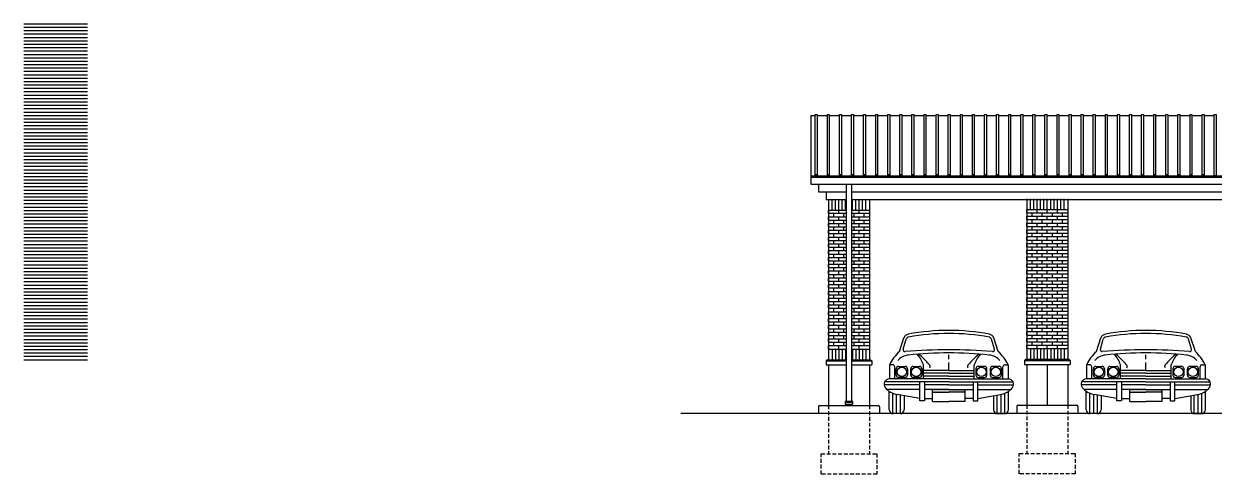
# Model space of a CAD drawing. Header units: inches. Extents: x -396 to 6197, y 197 to 563.
# Drawn here: x -396 to 539, y 197 to 551 of the extents above; entities that cross this region are included whole.
import ezdxf

# ---------------------------------------------------------------- set-up
doc = ezdxf.new("R2010")
doc.units = ezdxf.units.IN
doc.header["$LTSCALE"] = 24
doc.header["$MEASUREMENT"] = 0
doc.linetypes.add('HIDDEN2', pattern=[0.1875, 0.125, -0.0625])
for name, color, linetype in [('A-AUTO', 252, 'Continuous'), ('A-LINE_01', 1, 'Continuous'), ('A-LINE_02', 2, 'Continuous'), ('A-LINE_06', 6, 'Continuous'), ('A-LINE_08', 8, 'Continuous'), ('A-PATT BRCK', 252, 'Continuous'), ('A-PATT ROOF', 252, 'Continuous')]:
    doc.layers.add(name, color=color, linetype=linetype)

# ---------------------------------------------------------------- blocks, each defined once
blk = doc.blocks.new('4DOOR15F')
at = {"linetype": 'Continuous'}
for p, q in [((-28.06, 35.28), (-25.46, 42.9)), ((-25.8, 36.52), (-24.15, 42.29)), ((25.8, 36.52), (24.15, 42.29)), ((28.06, 35.28), (25.46, 42.9)), ((-31.88, 27.69), (-33.65, 27.69)), ((-33.65, 27.69), (-33.65, 19.66)), ((-14.41, 19.66), (-14.41, 27.69)), ((0, 30.93), (0, 33.35)), ((0, 24.53), (0, 29.08)), ((14.41, 19.66), (14.41, 27.69)), ((31.88, 27.69), (33.65, 27.69)), ((33.65, 27.69), (33.65, 19.66)), ((-30.71, 19.66), (-30.71, 26.53)), ((-29.78, 21.87), (-29.78, 25.49)), ((-28.45, 26.82), (-24.83, 26.82)), ((-24.83, 20.53), (-28.45, 20.53)), ((-23.49, 25.49), (-23.49, 21.87)), ((-21.63, 21.87), (-21.63, 25.49)), ((-20.29, 26.82), (-16.67, 26.82)), ((-16.67, 20.53), (-20.29, 20.53)), ((-15.34, 25.49), (-15.34, 21.87)), ((0, 24.53), (-14.41, 24.53)), ((0, 22.91), (-14.41, 22.91)), ((0, 21.28), (-14.41, 21.28)), ((0, 24.53), (14.41, 24.53)), ((0, 22.91), (14.41, 22.91)), ((0, 21.28), (14.41, 21.28)), ((15.34, 25.49), (15.34, 21.87)), ((20.29, 26.82), (16.67, 26.82)), ((16.67, 20.53), (20.29, 20.53)), ((21.63, 21.87), (21.63, 25.49)), ((23.49, 25.49), (23.49, 21.87)), ((28.45, 26.82), (24.83, 26.82)), ((24.83, 20.53), (28.45, 20.53)), ((29.78, 21.87), (29.78, 25.49)), ((30.71, 19.66), (30.71, 26.53)), ((-16.47, 16.41), (-36.72, 16.41)), ((0, 18.04), (-36.43, 18.04)), ((-16.47, 13.69), (-34.99, 13.69)), ((0, 19.66), (-33.81, 19.66)), ((-16.47, 7.23), (-16.47, 18.04)), ((-13.85, 18.04), (-13.85, 7.23)), ((0, 16.41), (-13.85, 16.41)), ((0, 13.69), (-13.85, 13.69)), ((-9.18, 6.97), (-9.18, 13.69)), ((0, 19.66), (33.81, 19.66)), ((0, 18.04), (36.43, 18.04)), ((0, 16.41), (13.85, 16.41)), ((0, 13.69), (13.85, 13.69)), ((9.18, 6.97), (9.18, 13.69)), ((13.85, 18.04), (13.85, 7.23)), ((16.47, 7.23), (16.47, 18.04)), ((16.47, 16.41), (36.72, 16.41)), ((16.47, 13.69), (34.99, 13.69)), ((-33.78, 2.24), (-33.78, 12.71)), ((-31.73, 0), (-31.73, 11.57)), ((-29.59, 0), (-29.59, 10.91)), ((-16.47, 8.61), (-29.33, 10.86)), ((-27.45, 0), (-27.45, 10.53)), ((-25.41, 10.18), (-25.41, 2.24)), ((-13.85, 7.23), (-16.47, 7.23)), ((-13.85, 8.61), (-9.18, 8.61)), ((-9.18, 12.12), (0, 12.12)), ((-9.18, 6.97), (0, 6.97)), ((9.18, 12.12), (0, 12.12)), ((9.18, 6.97), (0, 6.97)), ((13.85, 8.61), (9.18, 8.61)), ((13.85, 7.23), (16.47, 7.23)), ((16.47, 8.61), (29.33, 10.86)), ((25.41, 10.18), (25.41, 2.24)), ((27.45, 0), (27.45, 10.53)), ((29.59, 0), (29.59, 10.91)), ((31.73, 0), (31.73, 11.57)), ((33.78, 2.24), (33.78, 12.71)), ((-27.65, 0), (-31.54, 0)), ((27.65, 0), (31.54, 0))]:
    blk.add_line(p, q, dxfattribs=at)
for centre in [(-26.64, 23.68), (-18.48, 23.68), (18.48, 23.68), (26.64, 23.68)]:
    blk.add_circle(centre, 2.67, dxfattribs=at)
for centre, radius, start, end in [((-22.37, 41.84), 3.27, 100.70696, 161.20413), ((-22.63, 41.86), 1.59, 100.32387, 164.04833), ((0, -76.44), 123.65, 90, 100.70696), ((0, -82.37), 127.85, 90, 100.32387), ((0, -76.44), 123.65, 79.29305, 90), ((0, -82.37), 127.85, 79.67612, 90), ((22.63, 41.86), 1.59, 15.95167, 79.67612), ((22.37, 41.84), 3.27, 18.79587, 79.29305), ((-10.76, 16.67), 25.41, 132.90683, 154.28076), ((-24.81, 36.24), 1.04, 164.04833, 274.56743), ((0, -274.28), 310.48, 90, 94.56744), ((0, -186.73), 221.14, 90, 95.96879), ((-44.79, -0.69), 44.15, 40.31012, 51.26312), ((0, -274.28), 310.48, 85.43256, 90), ((0, -186.73), 221.14, 84.03122, 90), ((44.79, -0.69), 44.15, 128.73688, 139.68988), ((24.81, 36.24), 1.04, 265.43257, 15.95167), ((10.76, 16.67), 25.41, 25.71923, 47.09317), ((-31.88, 26.53), 1.17, 0, 90), ((-22.04, 24.11), 9.16, 95.96879, 139.22852), ((-30.13, 22.65), 16.51, 17.793, 41.99791), ((-12.66, 26.56), 2.02, 340.92392, 40.31012), ((12.66, 26.56), 2.02, 139.68988, 199.07607), ((30.13, 22.65), 16.51, 138.00209, 162.20699), ((22.04, 24.11), 9.16, 40.77149, 84.03122), ((31.88, 26.53), 1.17, 90, 180.00001), ((-28.45, 25.49), 1.33, 90, 180.00001), ((-28.45, 21.87), 1.33, 180.00001, 270), ((-24.83, 25.49), 1.33, 0, 90), ((-24.83, 21.87), 1.33, 270, 0.00001), ((-20.29, 25.49), 1.33, 90, 180.00001), ((-20.29, 21.87), 1.33, 180.00001, 270), ((-16.67, 25.49), 1.33, 0, 90), ((-16.67, 21.87), 1.33, 270, 0.00001), ((16.67, 25.49), 1.33, 90, 180.00001), ((16.67, 21.87), 1.33, 180.00001, 270), ((20.29, 25.49), 1.33, 0, 90), ((20.29, 21.87), 1.33, 270, 0), ((24.83, 25.49), 1.33, 90, 180.00001), ((24.83, 21.87), 1.33, 180.00001, 270), ((28.45, 25.49), 1.33, 0, 90), ((28.45, 21.87), 1.33, 270, 0), ((-33.81, 16.73), 2.93, 90, 218.16755), ((-27.43, 21.74), 11.04, 218.16755, 260.06044), ((27.43, 21.74), 11.04, 279.93957, 321.83245), ((33.81, 16.73), 2.93, 321.83245, 90), ((-31.54, 2.24), 2.24, 180.00001, 270), ((-27.65, 2.24), 2.24, 270, 0), ((27.65, 2.24), 2.24, 180.00001, 270), ((31.54, 2.24), 2.24, 270, 0)]:
    blk.add_arc(centre, radius, start, end, dxfattribs=at)
for points in [[(0, 12.12), (0, 13.69), (-9.18, 12.12), (-9.18, 13.69)], [(0, 12.12), (0, 13.69), (9.18, 12.12), (9.18, 13.69)]]:
    blk.add_solid(points, dxfattribs=at)
blk = doc.blocks.new('DS-1')
at = {"layer": 'A-LINE_01'}
blk.add_lwpolyline([(0.03, 1.39), (0, 172.97), (4, 172.97), (4.03, 1.39)], close=True, dxfattribs=at)

msp = doc.modelspace()

# ---------------------------------------------------------------- hatches: boundary and pattern name
at = {"layer": 'A-PATT BRCK'}
h = msp.add_hatch(dxfattribs=at)
h.set_pattern_fill('AR-BRSTD', color=256)
h.set_pattern_definition([(0, (252.3999, 295.407), (0, 2.667), []), (90, (252.4, 295.407), (-4, 2.667), [2.667, -2.667])])
h.paths.add_polyline_path([(250.42, 295.41), (250.4, 404.66), (236.4, 404.66), (236.4, 295.41)])
h.paths.add_polyline_path([(254.4, 404.66), (254.42, 295.41), (268.4, 295.41), (268.4, 404.66)])
h = msp.add_hatch(dxfattribs=at)
h.set_pattern_fill('AR-BRSTD', color=256)
h.set_pattern_definition([(0, (408.2583, 295.742), (0, 2.667), []), (90, (408.2583, 295.742), (-4, 2.667), [2.667, -2.667])])
h.paths.add_polyline_path([(424.26, 404.99), (392.26, 404.99), (392.26, 295.74), (424.26, 295.74)])

# ---------------------------------------------------------------- linework, layer by layer
at = {"layer": 'A-LINE_01'}
for p, q in [((222.4, 431.55), (733.26, 431.55)), ((228.4, 425.03), (228.4, 419.03)), ((228.4, 419.03), (250.4, 419.03)), ((234.4, 419.03), (234.4, 413.03)), ((234.4, 413.03), (250.4, 413.03)), ((254.4, 419.03), (562.26, 419.02)), ((254.4, 413.03), (562.26, 413.02)), ((228.4, 250.03), (228.4, 245.03)), ((229.4, 251.03), (275.4, 251.03)), ((250.46, 251.03), (250.46, 252.08)), ((254.46, 251.03), (254.46, 252.08)), ((276.4, 250.03), (276.4, 245.03)), ((384.26, 250.37), (384.26, 245.37)), ((385.26, 251.37), (431.26, 251.37)), ((432.26, 250.37), (432.26, 245.37))]:
    msp.add_line(p, q, dxfattribs=at)
at = {"layer": 'A-LINE_01', "linetype": 'HIDDEN2'}
for p, q in [((236.4, 251.03), (236.4, 213.03)), ((268.4, 251.03), (268.4, 213.03)), ((392.26, 251.37), (392.26, 213.37)), ((424.26, 251.37), (424.26, 213.37))]:
    msp.add_line(p, q, dxfattribs=at)
at = {"layer": 'A-LINE_01'}
msp.add_lwpolyline([(255.46, 254.08), (249.46, 254.08), (249.46, 252.08), (255.46, 252.08)], close=True, dxfattribs=at)
at = {"layer": 'A-LINE_01', "linetype": 'HIDDEN2'}
for points in [[(230.4, 213.03), (274.4, 213.03), (274.4, 197.03), (230.4, 197.03)], [(386.26, 213.37), (430.26, 213.37), (430.26, 197.37), (386.26, 197.37)]]:
    msp.add_lwpolyline(points, close=True, dxfattribs=at)
at = {"layer": 'A-LINE_01'}
for centre, start, end in [((229.4, 250.03), 90, 180), ((275.4, 250.03), 0, 90), ((385.26, 250.37), 90, 180), ((431.26, 250.37), 0, 90)]:
    msp.add_arc(centre, 1, start, end, dxfattribs=at)
at = {"layer": 'A-LINE_02'}
for p, q in [((222.4, 478.87), (222.4, 425.03)), ((222.4, 478.87), (225.9, 478.87)), ((227.4, 478.87), (235.4, 478.87)), ((236.9, 478.87), (244.9, 478.87)), ((246.4, 478.87), (254.4, 478.87)), ((255.9, 478.87), (263.9, 478.87)), ((265.4, 478.87), (273.4, 478.87)), ((274.9, 478.87), (282.9, 478.87)), ((284.4, 478.87), (292.4, 478.87)), ((293.9, 478.87), (301.9, 478.87)), ((303.4, 478.87), (311.4, 478.87)), ((312.9, 478.87), (320.9, 478.87)), ((322.4, 478.87), (330.4, 478.87)), ((331.9, 478.87), (339.9, 478.87)), ((341.4, 478.87), (349.4, 478.87)), ((350.9, 478.87), (358.9, 478.87)), ((360.4, 478.87), (368.4, 478.87)), ((369.9, 478.87), (377.9, 478.87)), ((379.4, 478.87), (387.4, 478.87)), ((388.9, 478.87), (396.9, 478.87)), ((398.4, 478.87), (406.4, 478.87)), ((407.9, 478.87), (415.9, 478.87)), ((417.4, 478.87), (425.4, 478.87)), ((426.9, 478.87), (434.9, 478.87)), ((436.4, 478.87), (444.4, 478.87)), ((445.9, 478.87), (453.9, 478.87)), ((455.4, 478.87), (463.4, 478.87)), ((464.9, 478.87), (472.9, 478.87)), ((474.4, 478.87), (482.4, 478.87)), ((483.9, 478.87), (491.9, 478.87)), ((493.4, 478.87), (501.4, 478.87)), ((502.9, 478.87), (510.9, 478.87)), ((512.4, 478.87), (520.4, 478.87)), ((521.9, 478.87), (529.9, 478.87)), ((531.4, 478.87), (539.4, 478.87)), ((222.4, 430.61), (733.26, 430.61)), ((222.4, 425.03), (733.26, 425.03)), ((236.4, 413.03), (236.4, 287.03)), ((268.4, 413.03), (268.4, 287.03)), ((392.26, 413.37), (392.26, 287.37)), ((424.26, 413.37), (424.26, 287.37)), ((236.4, 404.66), (250.4, 404.66)), ((254.4, 404.66), (268.4, 404.66)), ((392.26, 404.99), (424.26, 404.99)), ((236.4, 295.41), (250.42, 295.41)), ((254.42, 295.41), (268.4, 295.41)), ((392.26, 295.74), (424.26, 295.74)), ((235.4, 287.03), (234.4, 286.03)), ((234.4, 286.03), (234.4, 283.03)), ((234.4, 283.03), (250.42, 283.03)), ((235.4, 287.03), (250.42, 287.03)), ((236.4, 283.03), (236.4, 251.03)), ((254.42, 287.03), (269.4, 287.03)), ((254.42, 283.03), (270.4, 283.03)), ((268.4, 283.03), (268.4, 251.03)), ((269.4, 287.03), (270.4, 286.03)), ((270.4, 286.03), (270.4, 283.03)), ((391.26, 287.37), (390.26, 286.37)), ((390.26, 286.37), (390.26, 283.37)), ((390.26, 283.37), (426.26, 283.37)), ((391.26, 287.37), (425.26, 287.37)), ((392.26, 283.37), (392.26, 251.37)), ((424.26, 283.37), (424.26, 251.37)), ((425.26, 287.37), (426.26, 286.37)), ((426.26, 286.37), (426.26, 283.37))]:
    msp.add_line(p, q, dxfattribs=at)
at = {"layer": 'A-LINE_06'}
msp.add_line((120.34, 245.03), (1478.1, 245.03), dxfattribs=at)
at = {"layer": 'A-LINE_08'}
for p, q in [((222.4, 430.42), (733.26, 430.42)), ((234.4, 286.03), (250.42, 286.03)), ((254.42, 286.03), (270.4, 286.03)), ((390.26, 286.37), (426.26, 286.37)), ((408.26, 283.37), (408.26, 251.64))]:
    msp.add_line(p, q, dxfattribs=at)
at = {"layer": 'A-PATT BRCK'}
for p, q in [((-396.1, 551.03), (-346.1, 551.03)), ((-396.1, 548.37), (-346.1, 548.37)), ((-396.1, 545.7), (-346.1, 545.7)), ((-396.1, 543.03), (-346.1, 543.03)), ((-396.1, 540.37), (-346.1, 540.37)), ((-396.1, 537.7), (-346.1, 537.7)), ((-396.1, 535.03), (-346.1, 535.03)), ((-396.1, 532.37), (-346.1, 532.37)), ((-396.1, 529.7), (-346.1, 529.7)), ((-396.1, 527.03), (-346.1, 527.03)), ((-396.1, 524.37), (-346.1, 524.37)), ((-396.1, 521.7), (-346.1, 521.7)), ((-396.1, 519.03), (-346.1, 519.03)), ((-396.1, 516.37), (-346.1, 516.37)), ((-396.1, 513.7), (-346.1, 513.7)), ((-396.1, 511.03), (-346.1, 511.03)), ((-396.1, 508.37), (-346.1, 508.37)), ((-396.1, 505.7), (-346.1, 505.7)), ((-396.1, 503.03), (-346.1, 503.03)), ((-396.1, 500.37), (-346.1, 500.37)), ((-396.1, 497.7), (-346.1, 497.7)), ((-396.1, 495.03), (-346.1, 495.03)), ((-396.1, 492.37), (-346.1, 492.37)), ((-396.1, 489.7), (-346.1, 489.7)), ((-396.1, 487.03), (-346.1, 487.03)), ((-396.1, 484.37), (-346.1, 484.37)), ((-396.1, 481.7), (-346.1, 481.7)), ((-396.1, 479.03), (-346.1, 479.03)), ((-396.1, 476.37), (-346.1, 476.37)), ((-396.1, 473.7), (-346.1, 473.7)), ((-396.1, 471.03), (-346.1, 471.03)), ((-396.1, 468.37), (-346.1, 468.37)), ((-396.1, 465.7), (-346.1, 465.7)), ((-396.1, 463.03), (-346.1, 463.03)), ((-396.1, 460.37), (-346.1, 460.37)), ((-396.1, 457.7), (-346.1, 457.7)), ((-396.1, 455.03), (-346.1, 455.03)), ((-396.1, 452.37), (-346.1, 452.37)), ((-396.1, 449.7), (-346.1, 449.7)), ((-396.1, 447.03), (-346.1, 447.03)), ((-396.1, 444.37), (-346.1, 444.37)), ((-396.1, 441.7), (-346.1, 441.7)), ((-396.1, 439.03), (-346.1, 439.03)), ((-396.1, 436.37), (-346.1, 436.37)), ((-396.1, 433.7), (-346.1, 433.7)), ((-396.1, 431.03), (-346.1, 431.03)), ((-396.1, 428.37), (-346.1, 428.37)), ((-396.1, 425.7), (-346.1, 425.7)), ((-396.1, 423.03), (-346.1, 423.03)), ((-396.1, 420.37), (-346.1, 420.37)), ((-396.1, 417.7), (-346.1, 417.7)), ((-396.1, 415.03), (-346.1, 415.03)), ((-396.1, 412.37), (-346.1, 412.37)), ((-396.1, 409.7), (-346.1, 409.7)), ((-396.1, 407.03), (-346.1, 407.03)), ((-396.1, 404.37), (-346.1, 404.37)), ((-396.1, 401.7), (-346.1, 401.7)), ((-396.1, 399.03), (-346.1, 399.03)), ((-396.1, 396.37), (-346.1, 396.37)), ((-396.1, 393.7), (-346.1, 393.7)), ((-396.1, 391.03), (-346.1, 391.03)), ((-396.1, 388.37), (-346.1, 388.37)), ((-396.1, 385.7), (-346.1, 385.7)), ((-396.1, 383.03), (-346.1, 383.03)), ((-396.1, 380.37), (-346.1, 380.37)), ((-396.1, 377.7), (-346.1, 377.7)), ((-396.1, 375.03), (-346.1, 375.03)), ((-396.1, 372.37), (-346.1, 372.37)), ((-396.1, 369.7), (-346.1, 369.7)), ((-396.1, 367.03), (-346.1, 367.03)), ((-396.1, 364.37), (-346.1, 364.37)), ((-396.1, 361.7), (-346.1, 361.7)), ((-396.1, 359.03), (-346.1, 359.03)), ((-396.1, 356.37), (-346.1, 356.37)), ((-396.1, 353.7), (-346.1, 353.7)), ((-396.1, 351.03), (-346.1, 351.03)), ((-396.1, 348.37), (-346.1, 348.37)), ((-396.1, 345.7), (-346.1, 345.7)), ((-396.1, 343.03), (-346.1, 343.03)), ((-396.1, 340.37), (-346.1, 340.37)), ((-396.1, 337.7), (-346.1, 337.7)), ((-396.1, 335.03), (-346.1, 335.03)), ((-396.1, 332.37), (-346.1, 332.37)), ((-396.1, 329.7), (-346.1, 329.7)), ((-396.1, 327.03), (-346.1, 327.03)), ((-396.1, 324.37), (-346.1, 324.37)), ((-396.1, 321.7), (-346.1, 321.7)), ((-396.1, 319.03), (-346.1, 319.03)), ((-396.1, 316.37), (-346.1, 316.37)), ((-396.1, 313.7), (-346.1, 313.7)), ((-396.1, 311.03), (-346.1, 311.03)), ((-396.1, 308.37), (-346.1, 308.37)), ((-396.1, 305.7), (-346.1, 305.7)), ((-396.1, 303.03), (-346.1, 303.03)), ((-396.1, 300.37), (-346.1, 300.37)), ((-396.1, 297.7), (-346.1, 297.7)), ((-396.1, 295.03), (-346.1, 295.03)), ((-396.1, 292.37), (-346.1, 292.37)), ((-396.1, 289.7), (-346.1, 289.7)), ((-396.1, 287.03), (-346.1, 287.03))]:
    msp.add_line(p, q, dxfattribs=at)
at = {"layer": 'A-PATT BRCK', "linetype": 'Continuous'}
for p, q in [((239.06, 404.66), (239.06, 413.03)), ((241.73, 404.66), (241.73, 413.03)), ((244.4, 404.66), (244.4, 413.03)), ((247.07, 404.66), (247.07, 413.03)), ((249.73, 404.66), (249.73, 413.03)), ((255.07, 404.66), (255.07, 413.03)), ((257.73, 404.66), (257.73, 413.03)), ((260.4, 404.66), (260.4, 413.03)), ((263.07, 404.66), (263.07, 413.03)), ((265.73, 404.66), (265.73, 413.03)), ((394.92, 404.99), (394.92, 413.37)), ((397.59, 404.99), (397.59, 413.37)), ((400.26, 404.99), (400.26, 413.37)), ((402.92, 404.99), (402.92, 413.37)), ((405.59, 404.99), (405.59, 413.37)), ((408.26, 404.99), (408.26, 413.37)), ((410.93, 404.99), (410.93, 413.37)), ((413.59, 404.99), (413.59, 413.37)), ((416.26, 404.99), (416.26, 413.37)), ((418.93, 404.99), (418.93, 413.37)), ((421.59, 404.99), (421.59, 413.37)), ((239.06, 295.41), (239.06, 287.03)), ((241.73, 295.41), (241.73, 287.03)), ((244.4, 295.41), (244.4, 287.03)), ((247.07, 295.41), (247.07, 287.03)), ((249.73, 295.41), (249.73, 287.03)), ((255.07, 295.41), (255.07, 287.03)), ((257.73, 295.41), (257.73, 287.03)), ((260.4, 295.41), (260.4, 287.03)), ((263.07, 295.41), (263.07, 287.03)), ((265.73, 295.41), (265.73, 287.03)), ((394.92, 295.74), (394.92, 287.37)), ((397.59, 295.74), (397.59, 287.37)), ((400.26, 295.74), (400.26, 287.37)), ((402.92, 295.74), (402.92, 287.37)), ((405.59, 295.74), (405.59, 287.37)), ((408.26, 295.74), (408.26, 287.37)), ((410.93, 295.74), (410.93, 287.37)), ((413.59, 295.74), (413.59, 287.37)), ((416.26, 295.74), (416.26, 287.37)), ((418.93, 295.74), (418.93, 287.37)), ((421.59, 295.74), (421.59, 287.37))]:
    msp.add_line(p, q, dxfattribs=at)
at = {"layer": 'A-PATT ROOF'}
for p, q in [((225.9, 432.55), (227.4, 432.55)), ((235.4, 432.55), (236.9, 432.55)), ((244.9, 432.55), (246.4, 432.55)), ((254.4, 432.55), (255.9, 432.55)), ((263.9, 432.55), (265.4, 432.55)), ((273.4, 432.55), (274.9, 432.55)), ((282.9, 432.55), (284.4, 432.55)), ((292.4, 432.55), (293.9, 432.55)), ((301.9, 432.55), (303.4, 432.55)), ((311.4, 432.55), (312.9, 432.55)), ((320.9, 432.55), (322.4, 432.55)), ((330.4, 432.55), (331.9, 432.55)), ((339.9, 432.55), (341.4, 432.55)), ((349.4, 432.55), (350.9, 432.55)), ((358.9, 432.55), (360.4, 432.55)), ((368.4, 432.55), (369.9, 432.55)), ((377.9, 432.55), (379.4, 432.55)), ((387.4, 432.55), (388.9, 432.55)), ((396.9, 432.55), (398.4, 432.55)), ((406.4, 432.55), (407.9, 432.55)), ((415.9, 432.55), (417.4, 432.55)), ((425.4, 432.55), (426.9, 432.55)), ((434.9, 432.55), (436.4, 432.55)), ((444.4, 432.55), (445.9, 432.55)), ((453.9, 432.55), (455.4, 432.55)), ((463.4, 432.55), (464.9, 432.55)), ((472.9, 432.55), (474.4, 432.55)), ((482.4, 432.55), (483.9, 432.55)), ((491.9, 432.55), (493.4, 432.55)), ((501.4, 432.55), (502.9, 432.55)), ((510.9, 432.55), (512.4, 432.55)), ((520.4, 432.55), (521.9, 432.55)), ((529.9, 432.55), (531.4, 432.55))]:
    msp.add_line(p, q, dxfattribs=at)
for points in [[(225.9, 479.87), (227.4, 479.87), (227.4, 431.55), (225.9, 431.55)], [(235.4, 479.87), (236.9, 479.87), (236.9, 431.55), (235.4, 431.55)], [(244.9, 479.87), (246.4, 479.87), (246.4, 431.55), (244.9, 431.55)], [(254.4, 479.87), (255.9, 479.87), (255.9, 431.55), (254.4, 431.55)], [(263.9, 479.87), (265.4, 479.87), (265.4, 431.55), (263.9, 431.55)], [(273.4, 479.87), (274.9, 479.87), (274.9, 431.55), (273.4, 431.55)], [(282.9, 479.87), (284.4, 479.87), (284.4, 431.55), (282.9, 431.55)], [(292.4, 479.87), (293.9, 479.87), (293.9, 431.55), (292.4, 431.55)], [(301.9, 479.87), (303.4, 479.87), (303.4, 431.55), (301.9, 431.55)], [(311.4, 479.87), (312.9, 479.87), (312.9, 431.55), (311.4, 431.55)], [(320.9, 479.87), (322.4, 479.87), (322.4, 431.55), (320.9, 431.55)], [(330.4, 479.87), (331.9, 479.87), (331.9, 431.55), (330.4, 431.55)], [(339.9, 479.87), (341.4, 479.87), (341.4, 431.55), (339.9, 431.55)], [(349.4, 479.87), (350.9, 479.87), (350.9, 431.55), (349.4, 431.55)], [(358.9, 479.87), (360.4, 479.87), (360.4, 431.55), (358.9, 431.55)], [(368.4, 479.87), (369.9, 479.87), (369.9, 431.55), (368.4, 431.55)], [(377.9, 479.87), (379.4, 479.87), (379.4, 431.55), (377.9, 431.55)], [(387.4, 479.87), (388.9, 479.87), (388.9, 431.55), (387.4, 431.55)], [(396.9, 479.87), (398.4, 479.87), (398.4, 431.55), (396.9, 431.55)], [(406.4, 479.87), (407.9, 479.87), (407.9, 431.55), (406.4, 431.55)], [(415.9, 479.87), (417.4, 479.87), (417.4, 431.55), (415.9, 431.55)], [(425.4, 479.87), (426.9, 479.87), (426.9, 431.55), (425.4, 431.55)], [(434.9, 479.87), (436.4, 479.87), (436.4, 431.55), (434.9, 431.55)], [(444.4, 479.87), (445.9, 479.87), (445.9, 431.55), (444.4, 431.55)], [(453.9, 479.87), (455.4, 479.87), (455.4, 431.55), (453.9, 431.55)], [(463.4, 479.87), (464.9, 479.87), (464.9, 431.55), (463.4, 431.55)], [(472.9, 479.87), (474.4, 479.87), (474.4, 431.55), (472.9, 431.55)], [(482.4, 479.87), (483.9, 479.87), (483.9, 431.55), (482.4, 431.55)], [(491.9, 479.87), (493.4, 479.87), (493.4, 431.55), (491.9, 431.55)], [(501.4, 479.87), (502.9, 479.87), (502.9, 431.55), (501.4, 431.55)], [(510.9, 479.87), (512.4, 479.87), (512.4, 431.55), (510.9, 431.55)], [(520.4, 479.87), (521.9, 479.87), (521.9, 431.55), (520.4, 431.55)], [(529.9, 479.87), (531.4, 479.87), (531.4, 431.55), (529.9, 431.55)], [(539.4, 479.87), (540.9, 479.87), (540.9, 431.55), (539.4, 431.55)]]:
    msp.add_lwpolyline(points, close=True, dxfattribs=at)

# ---------------------------------------------------------------- block references
at = {"layer": 'A-AUTO', "xscale": 1.386128762404093, "yscale": 1.386128762404093, "zscale": 1.386128762404093}
for p in [(330.86, 244.62), (485.72, 244.62)]:
    msp.add_blockref('4DOOR15F', p, dxfattribs=at)
at = {"layer": 'A-LINE_01'}
msp.add_blockref('DS-1', (250.4, 252.06), dxfattribs=at)

doc.saveas('drawing.dxf')
